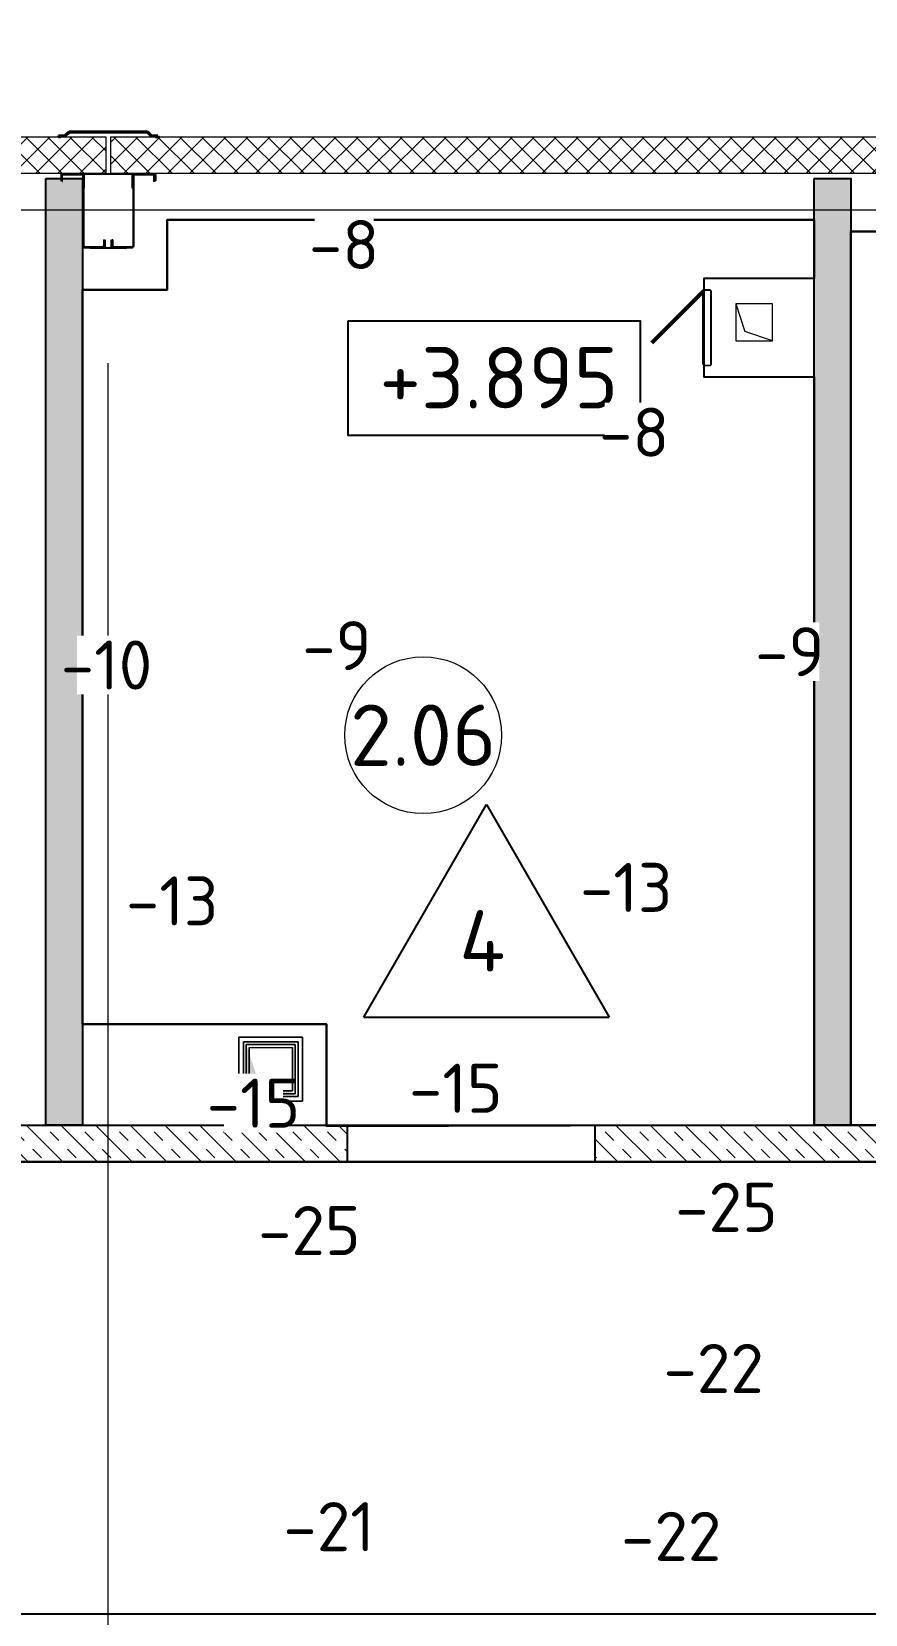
# Model space of a CAD drawing. Header units: metres. Extents: x -2111 to 158, y 19 to 1277.
# Drawn here: x 64.36 to 67.76, y 27.61 to 34.06 of the extents above; entities that cross this region are included whole.
import ezdxf
from ezdxf.enums import TextEntityAlignment as Align

# ---------------------------------------------------------------- set-up
doc = ezdxf.new("R2010")
doc.units = ezdxf.units.M
for name, pattern in [('XKITLINE00', [0]), ('XKITLINE02', [4, 2, -2]), ('Xref_level ST-8$0$DASHDOT', [25.4, 12.7, -6.35, 0, -6.35])]:
    doc.linetypes.add(name, pattern=pattern)
for name, color, linetype in [('01', 123, 'Continuous'), ('высотные отклонения', 7, 'Continuous'), ('Стены', 7, 'Continuous')]:
    doc.layers.add(name, color=color, linetype=linetype)
doc.layers.add('_5-1_Площадь помещений', color=2, linetype='Continuous', plot=False)
doc.layers.add('ГКЛ (контур)', color=255, linetype='Continuous', plot=False)
for name, color, linetype, lineweight in [('Part', 5, 'Continuous', 0), ('S-WALL-PATT', 7, 'Continuous', 0), ('Выноски', 7, 'Continuous', 15), ('Обобщенные модели', 7, 'Continuous', 18), ('Оси', 250, 'Xref_level ST-8$0$DASHDOT', 5), ('Стены штриховка', 7, 'Continuous', 9)]:
    doc.layers.add(name, color=color, linetype=linetype, lineweight=lineweight)
doc.layers.add('Воздуховоды', color=7, linetype='Continuous', lineweight=18, transparency=0.7)
doc.styles.add('Норм 2.5', font='isocpeur.ttf', dxfattribs={"height": 2.5})

# ---------------------------------------------------------------- blocks, each defined once
blk = doc.blocks.new('Колонна К2')
at = {"layer": 'Part', "linetype": 'XKITLINE00', "lineweight": 0}
for p, q in [((-105, 146), (-104.9, 146.9)), ((-105, -141), (-105, 146)), ((-102.5, 146.6), (-102.5, 145.9)), ((-102.5, -141.1), (-102.5, 145.9)), ((-102.5, 143.6), (-102.4, 144.4)), ((-102.5, -143.4), (-102.5, 143.6)), ((-100, 144.1), (-100, 143.5)), ((-100, -143.5), (-100, 143.5)), ((-99.4, 152.4), (-98.5, 152.5)), ((-98.4, 150), (-99.1, 150)), ((-98.5, 152.5), (-17.5, 152.5)), ((-98.4, 150), (-17.6, 150)), ((-96.9, 149.9), (-96.1, 150)), ((-96, 147.5), (-96.6, 147.5)), ((-96.1, 150), (-22.9, 150)), ((-96, 147.5), (-23, 147.5)), ((-22.4, 147.5), (-23, 147.5)), ((-22.9, 150), (-22.1, 149.9)), ((-19, 143.5), (-19, 144.1)), ((-19, 120), (-19, 143.5)), ((-16.9, 150), (-17.6, 150)), ((-17.5, 152.5), (-16.6, 152.4)), ((-16.6, 144.4), (-16.5, 143.6)), ((-16.5, 120), (-16.5, 143.6)), ((-13.5, 145.9), (-13.5, 146.6)), ((-13.5, 122.5), (-13.5, 145.9)), ((-11.1, 146.9), (-11, 146)), ((-11, 146), (-11, 122.5)), ((11, 146), (11.1, 146.9)), ((11, 122.5), (11, 146)), ((13.5, 146.6), (13.5, 145.9)), ((13.5, 145.9), (13.5, 122.5)), ((16.5, 143.6), (16.6, 144.4)), ((16.5, 120), (16.5, 143.6)), ((16.6, 152.4), (17.5, 152.5)), ((17.6, 150), (16.9, 150)), ((17.5, 152.5), (98.5, 152.5)), ((17.6, 150), (98.4, 150)), ((19, 144.1), (19, 143.5)), ((19, 120), (19, 143.5)), ((22.1, 149.9), (22.9, 150)), ((23, 147.5), (22.4, 147.5)), ((22.9, 150), (96.1, 150)), ((23, 147.5), (96, 147.5)), ((96.6, 147.5), (96, 147.5)), ((96.1, 150), (96.9, 149.9)), ((99.1, 150), (98.4, 150)), ((98.5, 152.5), (99.4, 152.4)), ((100, 143.5), (100, 144.1)), ((100, -143.5), (100, 143.5)), ((102.4, 144.4), (102.5, 143.6)), ((102.5, 145.9), (102.5, 146.6)), ((102.5, -141.1), (102.5, 145.9)), ((102.5, -143.4), (102.5, 143.6)), ((104.9, 146.9), (105, 146)), ((105, -141), (105, 146)), ((-19, 120), (-16.5, 120)), ((-11, 122.5), (-13.5, 122.5)), ((13.5, 122.5), (11, 122.5)), ((19, 120), (16.5, 120)), ((-194, -143.5), (-194, -120)), ((-194, -120), (-191.5, -120)), ((-191.5, -120), (-191.5, -143.4)), ((-188.5, -117.5), (-186, -117.5)), ((-188.5, -141.1), (-188.5, -117.5)), ((-186, -117.5), (-186, -141)), ((-100, -143.5), (-100, -89.9)), ((-100, -89.9), (-97.5, -89.9)), ((-97.5, -89.9), (-97.5, -143.7)), ((100, -89.9), (97.5, -89.9)), ((97.5, -89.9), (97.5, -143.7)), ((100, -144), (100, -89.9)), ((188.5, -117.5), (186, -117.5)), ((186, -117.5), (186, -141)), ((188.5, -141.1), (188.5, -117.5)), ((191.5, -120), (191.5, -120)), ((191.5, -120), (191.5, -120)), ((191.5, -143.4), (191.5, -120)), ((191.5, -120), (194, -120)), ((194, -143.5), (194, -120)), ((-193.9, -144.4), (-194, -143.5)), ((-191.5, -143.4), (-191.5, -144.1)), ((-188.4, -141.9), (-188.5, -141.1)), ((-187.5, -150), (-188.4, -149.9)), ((-188.1, -147.5), (-187.4, -147.5)), ((-187.5, -150), (-106.5, -150)), ((-187.4, -147.5), (-106.6, -147.5)), ((-186, -141), (-186, -141.6)), ((-182.1, -147.5), (-182.9, -147.4)), ((-182.6, -145), (-182, -145)), ((-182.1, -147.5), (-108.9, -147.5)), ((-182, -145), (-109, -145)), ((-109, -145), (-108.4, -145)), ((-108.1, -147.4), (-108.9, -147.5)), ((-106.6, -147.5), (-105.9, -147.5)), ((-105.6, -149.9), (-106.5, -150)), ((-105, -141.6), (-105, -141)), ((-102.5, -141.1), (-102.6, -141.9)), ((-102.5, -144.1), (-102.5, -143.4)), ((-99.9, -144.4), (-100, -143.5)), ((-97.5, -143.4), (-97.5, -144.1)), ((-94.4, -149.9), (94.4, -149.9)), ((-94.1, -147.5), (94.1, -147.5)), ((97.5, -143.4), (97.5, -144.1)), ((99.9, -144.4), (100, -143.5)), ((100.1, -144.4), (100, -143.5)), ((102.6, -141.9), (102.5, -141.1)), ((102.5, -143.4), (102.5, -144.1)), ((105, -141), (105, -141.6)), ((106.5, -150), (105.6, -149.9)), ((105.9, -147.5), (106.6, -147.5)), ((106.5, -150), (187.5, -150)), ((106.6, -147.5), (187.4, -147.5)), ((108.9, -147.5), (108.1, -147.4)), ((108.4, -145), (109, -145)), ((108.9, -147.5), (182.1, -147.5)), ((109, -145), (182, -145)), ((182, -145), (182.6, -145)), ((182.9, -147.4), (182.1, -147.5)), ((186, -141.6), (186, -141)), ((187.4, -147.5), (188.1, -147.5)), ((188.4, -149.9), (187.5, -150)), ((188.5, -141.1), (188.4, -141.9)), ((191.5, -144.1), (191.5, -143.4)), ((194, -143.5), (193.9, -144.4))]:
    blk.add_line(p, q, dxfattribs=at)
at = {"layer": 'Part', "linetype": 'XKITLINE02', "lineweight": 0}
for p, q in [((-100, -140), (-100, 140)), ((100, -140), (100, 140))]:
    blk.add_line(p, q, dxfattribs=at)
at = {"layer": 'Part', "linetype": 'XKITLINE00', "lineweight": 0}
blk.add_lwpolyline([(-75, 152.5), (-75, 154.5), (75, 154.5), (75, 152.5), (-75, 152.5)], dxfattribs=at)
for centre, radius, start, end in [((-98.5, 146), 6.5, 98.18182, 171.81818), ((-98.5, 146), 3.99, 98.18182, 171.81818), ((-96, 143.5), 6.51, 98.18182, 171.81818), ((-96, 143.5), 4, 98.18182, 171.81818), ((-23, 143.5), 4, 8.18182, 81.81818), ((-23, 143.5), 6.51, 8.18182, 81.81818), ((-17.5, 146), 3.99, 8.18182, 81.81818), ((-17.5, 146), 6.5, 8.18182, 81.81818), ((17.5, 146), 6.5, 98.18182, 171.81818), ((17.5, 146), 3.99, 98.18182, 171.81818), ((23, 143.5), 6.51, 98.18182, 171.81818), ((23, 143.5), 4, 98.18182, 171.81818), ((96, 143.5), 4, 8.18182, 81.81818), ((96, 143.5), 6.51, 8.18182, 81.81818), ((98.5, 146), 3.99, 8.18182, 81.81818), ((98.5, 146), 6.5, 8.18182, 81.81818), ((-187.5, -143.5), 6.5, 188.18182, 261.81818), ((-187.5, -143.5), 3.99, 188.18182, 261.81818), ((-182, -141), 6.51, 188.18182, 261.81818), ((-182, -141), 4, 188.18182, 261.81818), ((-109, -141), 4, 278.18182, 351.81818), ((-109, -141), 6.51, 278.18182, 351.81818), ((-106.5, -143.5), 3.99, 278.18182, 351.81818), ((-106.5, -143.5), 6.5, 278.18182, 351.81818), ((-93.5, -143.5), 6.5, 188.18182, 261.81818), ((-93.5, -143.5), 3.99, 188.18182, 261.81818), ((93.5, -143.5), 3.99, 278.18182, 351.81818), ((93.5, -143.5), 6.5, 278.18182, 351.81818), ((106.5, -143.5), 6.5, 188.18182, 261.81818), ((106.5, -143.5), 3.99, 188.18182, 261.81818), ((109, -141), 6.51, 188.18182, 261.81818), ((109, -141), 4, 188.18182, 261.81818), ((182, -141), 4, 278.18182, 351.81818), ((182, -141), 6.51, 278.18182, 351.81818), ((187.5, -143.5), 3.99, 278.18182, 351.81818), ((187.5, -143.5), 6.5, 278.18182, 351.81818)]:
    blk.add_arc(centre, radius, start, end, dxfattribs=at)
blk = doc.blocks.new('*U21')
at = {"layer": 'S-WALL-PATT', "lineweight": 0, "true_color": 0x636466}
h = blk.add_hatch(dxfattribs=at)
h.set_pattern_fill('ANSI37', color=251, scale=20)
h.paths.add_polyline_path([(-150, 0), (0, 0), (0, 6350), (-150, 6350)])
at = {"color": 0}
blk.add_lwpolyline([(-150, 0), (0, 0), (0, 6350), (-150, 6350)], close=True, dxfattribs=at)
blk = doc.blocks.new('*U22')
at = {"layer": 'S-WALL-PATT', "lineweight": 0, "true_color": 0x636466}
h = blk.add_hatch(dxfattribs=at)
h.set_pattern_fill('ANSI37', color=251, scale=20)
h.paths.add_polyline_path([(-150, 0), (0, 0), (0, 5980), (-150, 5980)])
at = {"color": 0}
blk.add_lwpolyline([(-150, 0), (0, 0), (0, 5980), (-150, 5980)], close=True, dxfattribs=at)
blk = doc.blocks.new('ADSK_ВрезкаВоздуховода_Прямоугольная - Стандарт-5830345-План на отм_ _3_900')
at = {"layer": 'Воздуховоды', "color": 5, "true_color": 0x0000ff}
for p, q in [((-100265.5, 19836.1), (-100265.5, 19686.1)), ((-100115.5, 19836.1), (-100265.5, 19836.1)), ((-100115.5, 19836.1), (-100265.5, 19836.1)), ((-100265.5, 19836.1), (-100265.5, 19836.1)), ((-100265.5, 19836.1), (-100265.5, 19686.1)), ((-100115.5, 19686.1), (-100115.5, 19836.1)), ((-100115.5, 19686.1), (-100115.5, 19836.1)), ((-100115.5, 19836.1), (-100115.5, 19836.1)), ((-100265.5, 19686.1), (-100115.5, 19686.1)), ((-100265.5, 19686.1), (-100115.5, 19686.1)), ((-100265.5, 19686.1), (-100265.5, 19686.1)), ((-100115.5, 19686.1), (-100115.5, 19686.1))]:
    blk.add_line(p, q, dxfattribs=at)
blk = doc.blocks.new('ВЕЗА_КПУ-1Н_КП_О_ЭП_ЭП1 - КПУ-1Н-О-Н-2_ф-МВ230-СН-0-0-0-0-0-0-5828339-План на отм_ _3_900')
at = {"layer": 'Воздуховоды', "color": 1, "lineweight": 18, "true_color": 0xff0000}
for p, q in [((-102640.5, 16381.1), (-102900.5, 16381.1)), ((-102900.5, 16381.1), (-102900.5, 16121.1)), ((-102900.5, 16121.1), (-102900.5, 16381.1)), ((-102900.5, 16381.1), (-102640.5, 16381.1)), ((-102900.5, 16381.1), (-102900.5, 16381.1)), ((-102640.5, 16381.1), (-102900.5, 16381.1)), ((-102900.5, 16381.1), (-102900.5, 16121.1)), ((-102900.5, 16121.1), (-102900.5, 16381.1)), ((-102900.5, 16381.1), (-102640.5, 16381.1)), ((-102900.5, 16381.1), (-102900.5, 16381.1)), ((-102658.5, 16363.1), (-102882.5, 16363.1)), ((-102882.5, 16363.1), (-102882.5, 16139.1)), ((-102882.5, 16139.1), (-102882.5, 16363.1)), ((-102882.5, 16363.1), (-102658.5, 16363.1)), ((-102882.5, 16363.1), (-102882.5, 16363.1)), ((-102870.5, 16151.1), (-102870.5, 16351.1)), ((-102870.5, 16351.1), (-102670.5, 16351.1)), ((-102670.5, 16351.1), (-102870.5, 16351.1)), ((-102870.5, 16351.1), (-102870.5, 16151.1)), ((-102870.5, 16351.1), (-102870.5, 16351.1)), ((-102870.5, 16151.1), (-102870.5, 16351.1)), ((-102870.5, 16351.1), (-102670.5, 16351.1)), ((-102670.5, 16351.1), (-102870.5, 16351.1)), ((-102870.5, 16351.1), (-102870.5, 16151.1)), ((-102870.5, 16351.1), (-102870.5, 16351.1)), ((-102870.5, 16151.1), (-102870.5, 16351.1)), ((-102870.5, 16351.1), (-102670.5, 16351.1)), ((-102670.5, 16351.1), (-102870.5, 16351.1)), ((-102870.5, 16351.1), (-102870.5, 16151.1)), ((-102870.5, 16351.1), (-102870.5, 16351.1)), ((-102870.5, 16351.1), (-102870.5, 16151.1)), ((-102670.5, 16351.1), (-102870.5, 16351.1)), ((-102870.5, 16151.1), (-102870.5, 16351.1)), ((-102870.5, 16351.1), (-102670.5, 16351.1)), ((-102870.5, 16351.1), (-102870.5, 16351.1)), ((-102858.5, 16339.1), (-102858.5, 16163.1)), ((-102858.5, 16339.1), (-102682.5, 16339.1)), ((-102858.5, 16339.1), (-102858.5, 16339.1)), ((-102858.5, 16339.1), (-102682.5, 16339.1)), ((-102858.5, 16163.1), (-102858.5, 16339.1)), ((-102682.5, 16163.1), (-102682.5, 16339.1)), ((-102682.5, 16339.1), (-102682.5, 16339.1)), ((-102682.5, 16339.1), (-102682.5, 16163.1)), ((-102670.5, 16351.1), (-102670.5, 16151.1)), ((-102670.5, 16151.1), (-102670.5, 16351.1)), ((-102670.5, 16351.1), (-102670.5, 16351.1)), ((-102670.5, 16351.1), (-102670.5, 16151.1)), ((-102670.5, 16151.1), (-102670.5, 16351.1)), ((-102670.5, 16351.1), (-102670.5, 16351.1)), ((-102670.5, 16351.1), (-102670.5, 16151.1)), ((-102670.5, 16151.1), (-102670.5, 16351.1)), ((-102670.5, 16351.1), (-102670.5, 16351.1)), ((-102670.5, 16151.1), (-102670.5, 16351.1)), ((-102670.5, 16351.1), (-102670.5, 16351.1)), ((-102670.5, 16351.1), (-102670.5, 16151.1)), ((-102658.5, 16139.1), (-102658.5, 16363.1)), ((-102658.5, 16363.1), (-102658.5, 16139.1)), ((-102658.5, 16363.1), (-102658.5, 16363.1)), ((-102640.5, 16121.1), (-102640.5, 16381.1)), ((-102640.5, 16381.1), (-102640.5, 16121.1)), ((-102640.5, 16381.1), (-102640.5, 16381.1)), ((-102640.5, 16121.1), (-102640.5, 16381.1)), ((-102640.5, 16381.1), (-102640.5, 16121.1)), ((-102640.5, 16381.1), (-102640.5, 16381.1)), ((-102882.5, 16139.1), (-102658.5, 16139.1)), ((-102658.5, 16139.1), (-102882.5, 16139.1)), ((-102882.5, 16139.1), (-102882.5, 16139.1)), ((-102670.5, 16151.1), (-102870.5, 16151.1)), ((-102870.5, 16151.1), (-102670.5, 16151.1)), ((-102870.5, 16151.1), (-102870.5, 16151.1)), ((-102670.5, 16151.1), (-102870.5, 16151.1)), ((-102870.5, 16151.1), (-102670.5, 16151.1)), ((-102870.5, 16151.1), (-102870.5, 16151.1)), ((-102670.5, 16151.1), (-102870.5, 16151.1)), ((-102870.5, 16151.1), (-102670.5, 16151.1)), ((-102870.5, 16151.1), (-102870.5, 16151.1)), ((-102870.5, 16151.1), (-102870.5, 16151.1)), ((-102870.5, 16151.1), (-102670.5, 16151.1)), ((-102670.5, 16151.1), (-102870.5, 16151.1)), ((-102858.5, 16163.1), (-102858.5, 16163.1)), ((-102858.5, 16163.1), (-102682.5, 16163.1)), ((-102682.5, 16163.1), (-102858.5, 16163.1)), ((-102682.5, 16163.1), (-102682.5, 16163.1)), ((-102670.5, 16151.1), (-102670.5, 16151.1)), ((-102670.5, 16151.1), (-102670.5, 16151.1)), ((-102670.5, 16151.1), (-102670.5, 16151.1)), ((-102670.5, 16151.1), (-102670.5, 16151.1)), ((-102658.5, 16139.1), (-102658.5, 16139.1)), ((-102900.5, 16121.1), (-102640.5, 16121.1)), ((-102640.5, 16121.1), (-102900.5, 16121.1)), ((-102900.5, 16121.1), (-102900.5, 16121.1)), ((-102900.5, 16121.1), (-102640.5, 16121.1)), ((-102640.5, 16121.1), (-102900.5, 16121.1)), ((-102900.5, 16121.1), (-102900.5, 16121.1)), ((-102640.5, 16121.1), (-102640.5, 16121.1)), ((-102640.5, 16121.1), (-102640.5, 16121.1))]:
    blk.add_line(p, q, dxfattribs=at)
blk = doc.blocks.new('*U276')
at = {"lineweight": 50}
for points in [[(150, 0), (-62.1, 212.1)], [(-150, 0), (150, 0), (150, -25), (-150, -25), (-150, 0)]]:
    blk.add_lwpolyline(points, dxfattribs=at)
blk.add_wipeout([(-150, 0), (150, 0), (150, -25), (-150, -25)])
blk = doc.blocks.new('320мм_ФЭ_Стена_Стык вертикальный')
at = {"layer": 'Обобщенные модели', "lineweight": 9}
h = blk.add_hatch(dxfattribs=at)
h.set_pattern_fill('FP_4', color=256, style=0, pattern_type=2)
h.set_pattern_definition([(45, (210, 7e-13), (-106.066, 106.066), [])])
h.paths.add_polyline_path([(27265, -295), (27282, -278), (27281.6, -277), (27264.6, -294), (27155.4, -294), (27138.4, -277), (27138, -278), (27155, -295)], flags=0)
h.paths.add_polyline_path([(27307, -276), (27308, -275), (27298, -276)], flags=0)
h.paths.add_polyline_path([(27122, -276), (27122, -275), (27113, -276)], flags=0)
at = {"layer": 'Обобщенные модели', "lineweight": 40}
for p, q in [((26912, -275), (26902, -275)), ((26902, -275), (26902, -278)), ((26902, -278), (26928, -278)), ((26903, -277), (26903, -276)), ((26903, -276), (26912, -276)), ((26928.4, -277), (26903, -277)), ((26912, -276), (26912, -275)), ((26928, -278), (26945, -295)), ((26945.4, -294), (26928.4, -277)), ((27281.6, -277), (27264.6, -294)), ((27265, -295), (27282, -278)), ((27307, -277), (27281.6, -277)), ((27282, -278), (27308, -278)), ((27308, -275), (27298, -275)), ((27298, -275), (27298, -276)), ((27298, -276), (27307, -276)), ((27307, -276), (27307, -277)), ((27308, -278), (27308, -275))]:
    blk.add_line(p, q, dxfattribs=at)
for points in [[(26945, -295), (27265, -295)], [(26945.4, -294), (27264.6, -294)]]:
    blk.add_lwpolyline(points, dxfattribs=at)
blk = doc.blocks.new('Номер_помещения')
blk.add_wipeout([(-5, 0), (0, 8.66), (5, 0)])
for p, q in [((-5, 0), (0, 8.66)), ((0, 8.66), (5, 0)), ((-5, 0), (5, 0))]:
    blk.add_line(p, q)
at = {"style": 'Норм 2.5'}
blk.add_attdef('НОМЕР', text='', height=2.5, dxfattribs=at).set_placement((-0.171, 3.102), align=Align.MIDDLE_CENTER)
blk = doc.blocks.new('axis_name')
at = {"lineweight": 9}
blk.add_circle((0, 0), 3.198, dxfattribs=at)
at = {"style": 'Норм 2.5'}
blk.add_attdef('AXIS_NAME', text='', height=2.5, dxfattribs=at).set_placement((0, 0), align=Align.MIDDLE_CENTER)
blk = doc.blocks.new('Проектная_отметка')
blk.add_wipeout([(0, 0), (0, 4.676), (11.917, 4.676), (11.917, 0)])
blk.add_lwpolyline([(0, 4.676), (11.917, 4.676), (11.917, 0), (0, 0)], close=True)
at = {"style": 'Норм 2.5'}
blk.add_attdef('ОТМЕТКА', text='', height=2.5, dxfattribs=at).set_placement((6.151, 2.353), align=Align.MIDDLE_CENTER)

msp = doc.modelspace()

# ---------------------------------------------------------------- hatches: boundary and pattern name
at = {"layer": 'Воздуховоды'}
msp.add_hatch(color=256, dxfattribs=at).paths.add_polyline_path([(65.2388, 29.9347), (65.2388, 29.7347), (65.4388, 29.7347), (65.2888, 29.7847)], flags=0)
at = {"layer": 'Стены штриховка'}
h = msp.add_hatch(dxfattribs=at)
h.set_pattern_fill('ASHLER', color=256, scale=0.2, angle=270, pattern_type=2)
h.set_pattern_definition([(315, (-64.61928, 21.65926), (0.07071068, 0.07071068), []), (315, (-64.54858, 21.65926), (0.07071068, 0.07071068), [0.05, -0.05])])
h.paths.add_polyline_path([(52.5555, 33.4672), (52.4055, 33.4672), (52.4055, 29.6072), (52.5555, 29.6072)])
h.paths.add_polyline_path([(55.7806, 33.4668), (55.6305, 33.4668), (55.6305, 29.6068), (55.7806, 29.6068)])
h.paths.add_polyline_path([(57.3906, 33.4668), (57.2406, 33.4668), (57.2406, 29.6068), (57.3906, 29.6068)])
h.paths.add_polyline_path([(59.0305, 33.4667), (58.8805, 33.4667), (58.8805, 29.6067), (59.0305, 29.6067)])
h.paths.add_polyline_path([(64.5706, 33.4665), (64.4205, 33.4665), (64.4205, 29.6065), (64.5706, 29.6065)])
h.paths.add_polyline_path([(67.7056, 33.4665), (67.5556, 33.4665), (67.5556, 29.6065), (67.7056, 29.6065)])
h = msp.add_hatch(dxfattribs=at)
h.set_pattern_fill('ASHLER', color=256, scale=0.2, angle=270, pattern_type=2)
h.set_pattern_definition([(315, (-40.84928, 21.65926), (0.07071068, 0.07071068), []), (315, (-40.77858, 21.65926), (0.07071068, 0.07071068), [0.05, -0.05])])
h.paths.add_polyline_path([(65.6506, 29.6065), (64.2556, 29.6065), (64.2556, 29.4565), (65.6506, 29.4565)])
h = msp.add_hatch(dxfattribs=at)
h.set_pattern_fill('ASHLER', color=256, scale=0.2, angle=270, pattern_type=2)
h.set_pattern_definition([(315, (-38.44433, 21.65926), (0.07071068, 0.07071068), []), (315, (-38.37363, 21.65926), (0.07071068, 0.07071068), [0.05, -0.05])])
h.paths.add_polyline_path([(68.7706, 29.6065), (66.6606, 29.6065), (66.6606, 29.4565), (68.7706, 29.4565)])

# ---------------------------------------------------------------- linework, layer by layer
at = {"layer": '_5-1_Площадь помещений'}
msp.add_lwpolyline([(67.7056, 33.25), (70.4184, 33.25), (70.4184, 32.9887), (70.5744, 32.9887), (70.5744, 29.8705), (70.1494, 29.8705), (70.1494, 29.6065), (67.7056, 29.6065), (67.7056, 33.25)], dxfattribs=at)
msp.add_lwpolyline([(40.9437, 29.4565), (70.4482, 29.4565), (70.4482, 27.6124), (40.9437, 27.6124)], close=True, dxfattribs=at)
at = {"layer": 'Воздуховоды', "color": 5, "true_color": 0x0000ff}
for p in [(67.2356, 32.9545), (67.3856, 32.8045)]:
    msp.add_line(p, (67.2731, 32.842), dxfattribs=at)
at = {"layer": 'ГКЛ (контур)'}
for points in [[(70.1494, 29.6065), (70.1494, 29.8705), (70.5744, 29.8705), (70.5744, 32.9887), (70.4184, 32.9887), (70.4184, 33.25), (67.7056, 33.25)], [(64.5706, 30.0185), (65.5656, 30.0185), (65.5656, 29.6015)]]:
    msp.add_lwpolyline(points, dxfattribs=at)
at = {"layer": 'Оси'}
for p, q in [((64.6756, 20.0131), (64.6756, 34.0648)), ((71.8881, 33.3365), (24.6804, 33.3365))]:
    msp.add_line(p, q, dxfattribs=at)
at = {"layer": 'Стены'}
for points in [[(64.4205, 33.4665), (64.5706, 33.4665), (64.5706, 29.6065), (64.4205, 29.6065)], [(67.5556, 33.4665), (67.7056, 33.4665), (67.7056, 29.6065), (67.5556, 29.6065)], [(40.4856, 29.6065), (70.8656, 29.6065), (70.8656, 29.4565), (40.4856, 29.4565)]]:
    msp.add_lwpolyline(points, close=True, dxfattribs=at)
for points in [[(65.6506, 29.6065), (65.6506, 29.4565)], [(66.6606, 29.6065), (66.6606, 29.4565)]]:
    msp.add_lwpolyline(points, dxfattribs=at)

# ---------------------------------------------------------------- block references
at = {"color": 1, "xscale": -0.001, "yscale": 0.001, "zscale": 0.001, "rotation": 180}
msp.add_blockref('Колонна К2', (64.6756, 33.3365), dxfattribs=at)
at = {"layer": 'Воздуховоды', "color": 5, "true_color": 0x0000ff, "xscale": 0.001, "yscale": 0.001, "zscale": 0.001}
msp.add_blockref('ADSK_ВрезкаВоздуховода_Прямоугольная - Стандарт-5830345-План на отм_ _3_900', (167.501, 13.1184), dxfattribs=at)
at = {"layer": 'Воздуховоды', "color": 1, "lineweight": 18, "true_color": 0xff0000, "xscale": 0.001, "yscale": 0.001, "zscale": 0.001}
msp.add_blockref('ВЕЗА_КПУ-1Н_КП_О_ЭП_ЭП1 - КПУ-1Н-О-Н-2_ф-МВ230-СН-0-0-0-0-0-0-5828339-План на отм_ _3_900', (168.1093, 13.5836), dxfattribs=at)
at = {"layer": 'Выноски', "xscale": -0.001, "yscale": 0.001, "zscale": 0.001, "rotation": 90}
for name, p in [('*U22', (64.6656, 33.4865)), ('*U21', (71.0356, 33.4865))]:
    msp.add_blockref(name, p, dxfattribs=at)
at = {"layer": 'Обобщенные модели', "xscale": -0.001, "yscale": 0.001, "zscale": 0.001, "rotation": 180}
msp.add_blockref('320мм_ФЭ_Стена_Стык вертикальный', (37.5706, 33.3615), dxfattribs=at)

# ---------------------------------------------------------------- next in the draw order: block references
at = {"xscale": 0.001, "yscale": 0.001, "zscale": 0.001, "rotation": 90}
msp.add_blockref('*U276', (67.1056, 32.8577), dxfattribs=at)

# ---------------------------------------------------------------- next in the draw order: texts
at = {"layer": 'высотные отклонения', "char_height": 0.2, "width": 0.2, "attachment_point": 5, "style": 'Норм 2.5', "bg_fill": 3, "box_fill_scale": 1.1, "bg_fill_color": 256, "bg_fill_true_color": 13158600, "bg_fill_transparency": 0}
for s, insert in [('-25', (67.1975, 29.2714, 24.5251)), ('-25', (65.4959, 29.1768, 24.5253)), ('-22', (67.1453, 28.6144, 24.5278)), ('-21', (65.5765, 27.9695, 24.529)), ('-22', (66.9721, 27.9299, 24.5281))]:
    msp.add_mtext(s, dxfattribs=dict(at, insert=insert))

# ---------------------------------------------------------------- next in the draw order: linework, layer by layer
at = {"layer": '_5-1_Площадь помещений'}
msp.add_lwpolyline([(65.5656, 29.6065), (65.5656, 30.0185), (64.5706, 30.0185), (64.5706, 33.0124), (64.9166, 33.0124), (64.9166, 33.2977), (67.5556, 33.2977), (67.5556, 33.0577), (67.1056, 33.0577), (67.1056, 32.6577), (67.5556, 32.6577), (67.5556, 29.6065), (65.5656, 29.6015)], dxfattribs=at)
at = {"layer": 'ГКЛ (контур)'}
for points in [[(67.5556, 33.2977), (64.9165, 33.2977), (64.9166, 33.0124), (64.5706, 33.0124)], [(67.5556, 33.0577), (67.1056, 33.0577), (67.1056, 32.6577), (67.5556, 32.6577)]]:
    msp.add_lwpolyline(points, dxfattribs=at)

# ---------------------------------------------------------------- next in the draw order: block references
at = {"layer": '01', "xscale": 0.1, "yscale": 0.1, "zscale": 0.1}
for name, p, values in [('Проектная_отметка', (65.654, 32.4184, -20.644), {'ОТМЕТКА': '+3.895'}), ('Номер_помещения', (66.2188, 30.0473), {'НОМЕР': '4'})]:
    msp.add_blockref(name, p, dxfattribs=at).add_auto_attribs(values)

# ---------------------------------------------------------------- next in the draw order: texts
at = {"layer": 'высотные отклонения', "char_height": 0.2, "width": 0.2, "attachment_point": 5, "style": 'Норм 2.5', "bg_fill": 3, "box_fill_scale": 1.1, "bg_fill_color": 256, "bg_fill_true_color": 13158600, "bg_fill_transparency": 0}
for s, insert in [('-8', (65.6378, 33.1967, 24.5417)), ('-9', (67.4561, 31.5367, 24.5414)), ('-10', (64.6687, 31.4825, 24.5403)), ('-13', (64.9363, 30.5207, 24.5366)), ('-15', (65.268, 29.6959, 24.5353)), ('-15', (66.0934, 29.7568, 24.5354))]:
    msp.add_mtext(s, dxfattribs=dict(at, insert=insert))

# ---------------------------------------------------------------- next in the draw order: block references
at = {"layer": '01', "xscale": 0.1, "yscale": 0.1, "zscale": 0.1}
msp.add_blockref('axis_name', (65.9605, 31.1963), dxfattribs=at).add_auto_attribs({'AXIS_NAME': '2.06'})

# ---------------------------------------------------------------- next in the draw order: texts
at = {"layer": 'высотные отклонения', "char_height": 0.2, "width": 0.2, "attachment_point": 5, "style": 'Норм 2.5', "bg_fill": 3, "box_fill_scale": 1.1, "bg_fill_color": 256, "bg_fill_true_color": 13158600, "bg_fill_transparency": 0}
for s, insert in [('-8', (66.8213, 32.4316, 24.5418)), ('-13', (66.7886, 30.5754, 24.5372))]:
    msp.add_mtext(s, dxfattribs=dict(at, insert=insert))

# ---------------------------------------------------------------- next in the draw order: texts
at = {"layer": 'высотные отклонения', "insert": (65.6085, 31.5614, 24.5411), "char_height": 0.2, "width": 0.2, "attachment_point": 5, "style": 'Норм 2.5', "bg_fill": 3, "box_fill_scale": 1.1, "bg_fill_color": 256, "bg_fill_true_color": 13158600, "bg_fill_transparency": 0}
msp.add_mtext('-9', dxfattribs=at)

doc.saveas('drawing.dxf')
